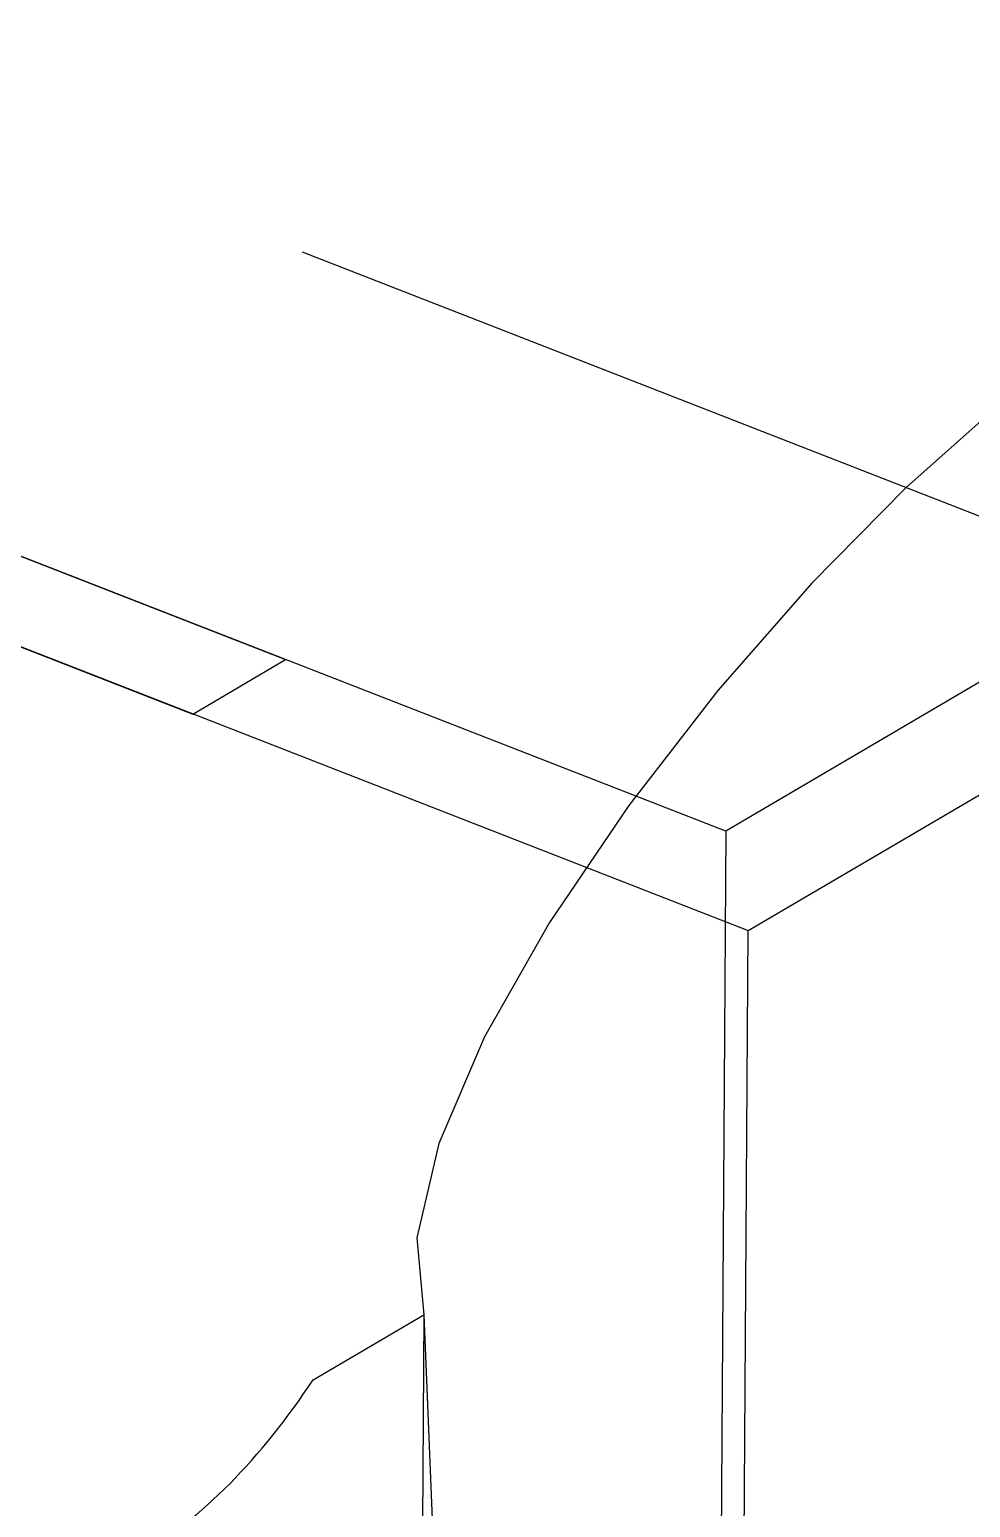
# Model space of a CAD drawing. Extents: x 268 to 383, y 668 to 793.
# Drawn here: x 341.538 to 342.175, y 697.328 to 698.329 of the extents above; entities that cross this region are included whole.
import ezdxf

# ---------------------------------------------------------------- set-up
doc = ezdxf.new("R2010")
doc.units = 0
doc.header["$LTSCALE"] = 0.5
doc.header["$MEASUREMENT"] = 0
doc.layers.get('0').update_dxf_attribs({"linetype": 'CONTINUOUS'})
doc.layers.add('P02', color=1, linetype='CONTINUOUS')
doc.layers.add('P03', color=5, linetype='CONTINUOUS')

# ---------------------------------------------------------------- blocks, each defined once
blk = doc.blocks.new('*U41')
at = {"color": 5}
for p, q in [((8.7701, 9.8418, 4.5), (8.7701, 17.8418, 4.5)), ((8.7701, 9.8418), (8.7701, 9.8418, 4.5))]:
    blk.add_line(p, q, dxfattribs=at)
at = {"color": 3}
for p, q in [((8.6701, 15.5691, 4.5), (8.6701, 9.9418, 4.5)), ((8.6701, 9.9418, 4.5), (1.3873, 9.9418, 4.5)), ((8.6701, 9.9418, 4.5), (8.6701, 9.9418)), ((1.2873, 9.8418, 4.5), (8.7701, 9.8418, 4.5))]:
    blk.add_line(p, q, dxfattribs=at)
blk = doc.blocks.new('1')
at = {"color": 0, "extrusion": (0.627354, 0.369097, -0.685708)}
for p, q in [((-57.754, 21.121, 10.206), (-3.245, -0.153, 48.626)), ((-58.382, 20.752, 10.892), (-3.872, -0.523, 49.312)), ((-3.872, -0.523, 49.312), (-3.245, -0.153, 48.626))]:
    blk.add_line(p, q, dxfattribs=at)
at = {"color": 5, "extrusion": (0.005818, 0.878295, 0.478083), "elevation": -21.906}
blk.add_lwpolyline([(8.526, -62.626), (-46.123, -18.883)], dxfattribs=at)
at = {"layer": 'P02', "extrusion": (0.005818, 0.878295, 0.478083), "elevation": -21.906}
blk.add_lwpolyline([(3.149, -45.658), (-40.32, -10.864)], dxfattribs=at)
at = {"layer": 'P03'}
for points in [[(9.254, 18.469), (8.811, 16.071), (8.317, 13.853), (7.783, 11.825), (7.222, 9.995), (6.644, 8.371), (6.06, 6.964), (5.483, 5.782), (4.92, 4.826), (4.368, 4.06), (3.822, 3.44), (3.274, 2.923), (2.72, 2.466), (2.153, 2.023), (1.566, 1.553), (0.954, 1.01), (0.318, 0.364), (-0.318, -0.364), (-0.92, -1.141), (-1.458, -1.934), (-1.898, -2.709), (-2.208, -3.432), (-2.356, -4.071), (-2.309, -4.591)], [(-2.309, -4.591), (-1.978, -12.739)]]:
    blk.add_lwpolyline(points, dxfattribs=at)
at = {"layer": 'P03', "color": 3, "extrusion": (0.778713, -0.303917, 0.548855), "elevation": -5.801}
blk.add_lwpolyline([(-7.341, -5.762, 0.148359), (-5.799, -6.977), (-5.116, -7.957), (-7.093, -9.335), (-7.775, -8.355, 0.148359), (-8.382, -6.488)], format="xyb", close=True, dxfattribs=at)
at = {"layer": 'P03', "extrusion": (0.005818, 0.878295, 0.478083), "xscale": 10, "yscale": 10, "zscale": 10, "rotation": 141.3254917884629}
blk.add_blockref('*U41', (130.069, 68.622, -21.906), dxfattribs=at)

msp = doc.modelspace()

# ---------------------------------------------------------------- block references
at = {"layer": 'P02', "xscale": 0.09999999999990905, "yscale": 0.1000000000000227, "zscale": 0.1}
msp.add_blockref('1', (342.0359, 697.9173), dxfattribs=at)

doc.saveas('drawing.dxf')
